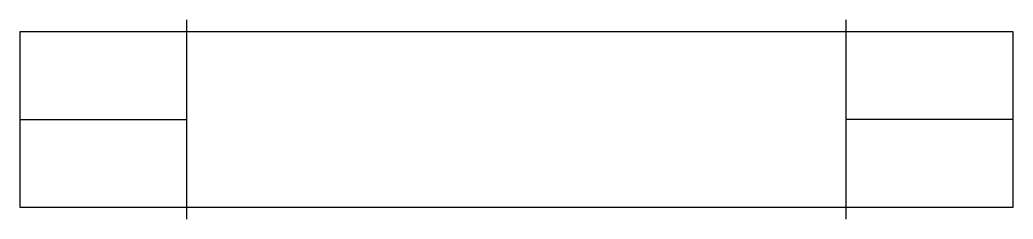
# Model space of a CAD drawing. Header units: inches. Extents: x -62 to 62, y -12 to 12.
import ezdxf

# ---------------------------------------------------------------- set-up
doc = ezdxf.new("R2010")
doc.units = ezdxf.units.IN
doc.header["$MEASUREMENT"] = 0

msp = doc.modelspace()

# ---------------------------------------------------------------- linework, layer by layer
at = {"elevation": 5}
for points in [[(-41.5, -12.5), (-41.5, 12.5)], [(41.5, -12.5), (41.5, 12.5)], [(-41.5, 8.5), (-41.5, 11)], [(41.5, 8.5), (41.5, 11)], [(-62.5, 0), (-41.5, 0)], [(62.5, 0), (41.5, 0)], [(-41.5, -11), (-41.5, -8.5)], [(41.5, -11), (41.5, -8.5)]]:
    msp.add_lwpolyline(points, dxfattribs=at)
msp.add_lwpolyline([(-62.5, -11), (62.5, -11), (62.5, 11), (-62.5, 11)], close=True, dxfattribs=at)
msp.add_lwpolyline([(62.5, 0), (41.5, 0)])

doc.saveas('drawing.dxf')
